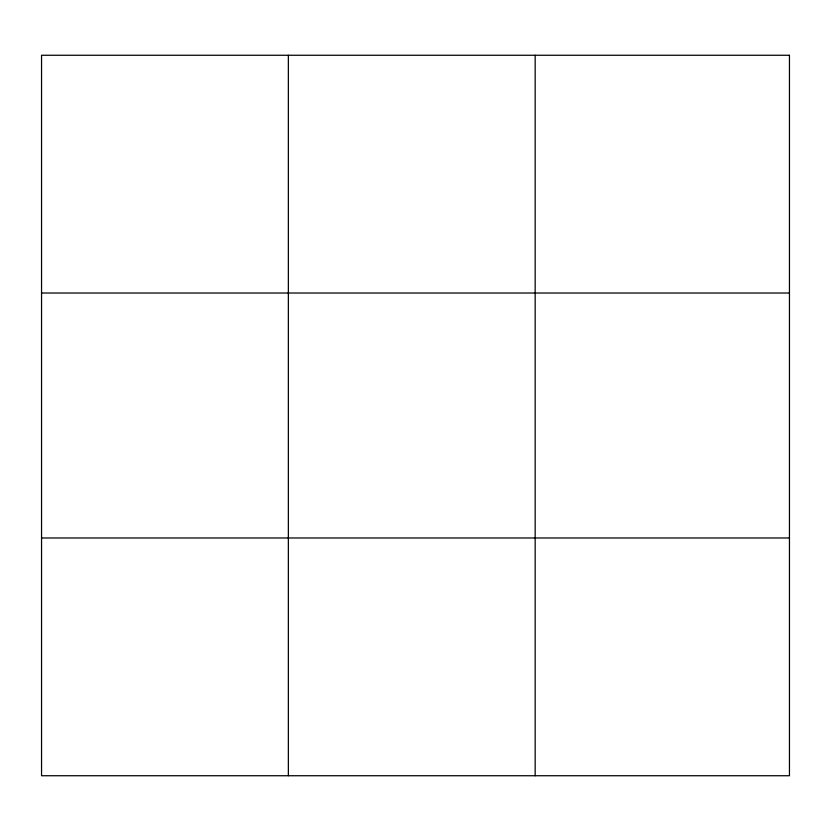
<?xml version="1.0" encoding="UTF-8"?>
<svg xmlns="http://www.w3.org/2000/svg" width="831" height="831" viewBox="0 0 831 831"><rect width="100%" height="100%" fill="white"/><g stroke="black" fill="none" stroke-linecap="round" stroke-linejoin="round"><path stroke-width="1.25" d="M288.357 775.739L288.357 55.262M535.164 775.739L535.164 55.262M41.55 293.021L789.45 293.021M41.55 537.979L789.45 537.979M789.45 55.262L789.45 775.739L41.55 775.739L41.55 55.262L789.45 55.262"/></g></svg>
